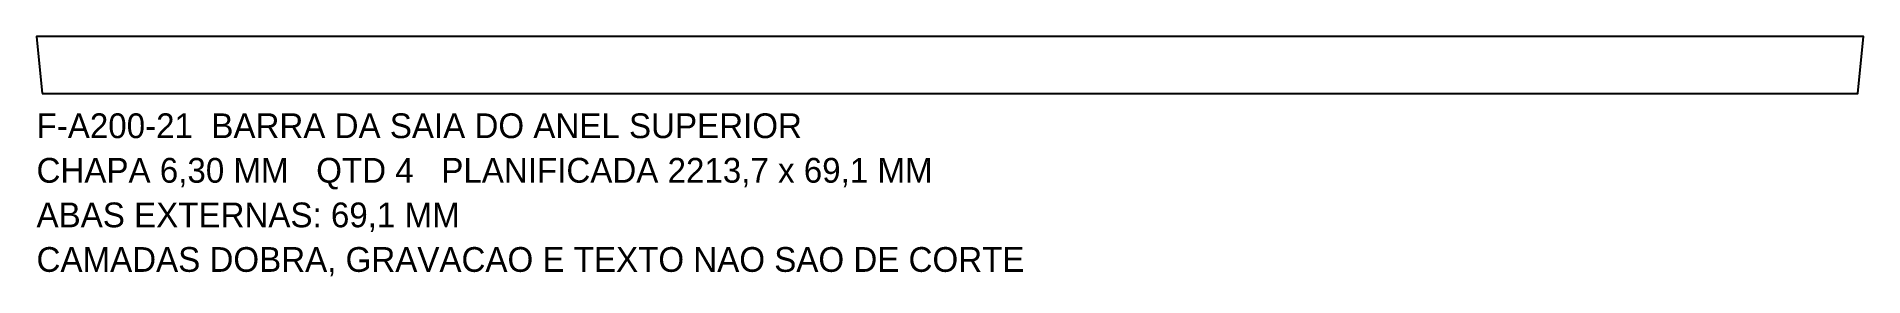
# Model space of a CAD drawing. Header units: millimetres. Extents: x 0 to 2214, y -222 to 69.
import ezdxf

# ---------------------------------------------------------------- set-up
doc = ezdxf.new("R2010")
doc.units = ezdxf.units.MM
doc.layers.add('CORTE', color=7, linetype='CONTINUOUS')
doc.layers.add('TEXTO', color=3, linetype='CONTINUOUS')

msp = doc.modelspace()

# ---------------------------------------------------------------- linework, layer by layer
at = {"layer": 'CORTE'}
msp.add_lwpolyline([(7, 0), (2206.67, 0), (2213.67, 69.06), (0, 69.06)], close=True, dxfattribs=at)

# ---------------------------------------------------------------- texts
at = {"layer": 'TEXTO'}
for s, p in [('F-A200-21  BARRA DA SAIA DO ANEL SUPERIOR', (0, -54)), ('CHAPA 6,30 MM   QTD 4   PLANIFICADA 2213,7 x 69,1 MM', (0, -108)), ('ABAS EXTERNAS: 69,1 MM', (0, -162)), ('CAMADAS DOBRA, GRAVACAO E TEXTO NAO SAO DE CORTE', (0, -216))]:
    msp.add_text(s, height=30, dxfattribs=at).set_placement(p)

doc.saveas('drawing.dxf')
